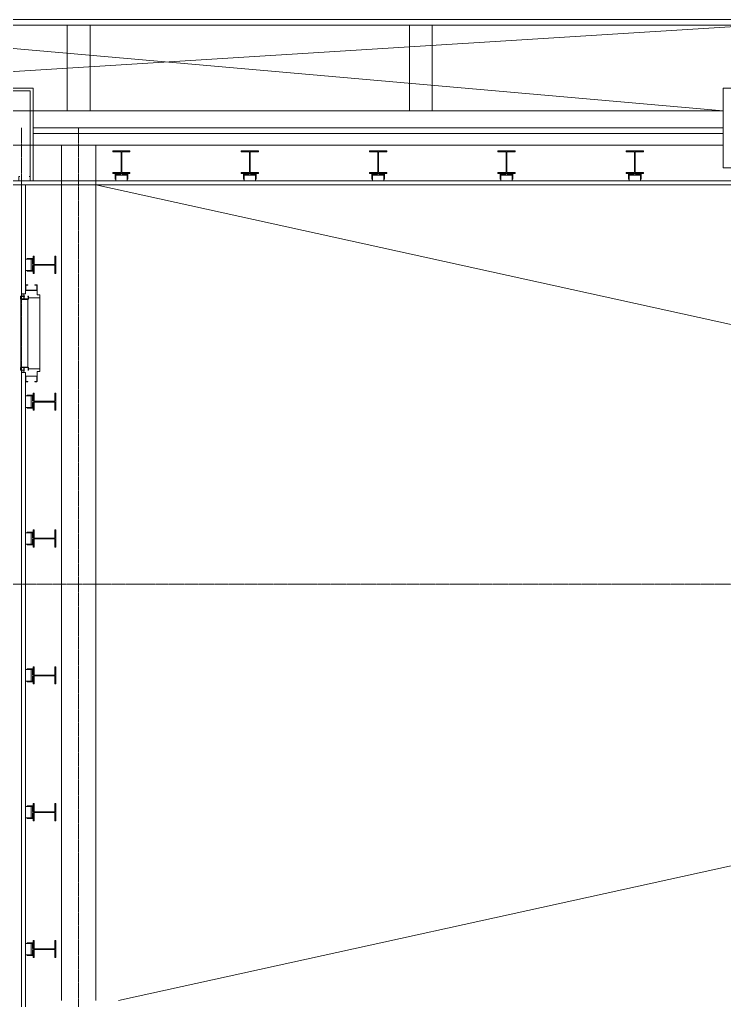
# Model space of a CAD drawing. Extents: x 225000 to 2157367, y 208400 to 840900.
# Drawn here: x 474408 to 480586, y 373552 to 382152 of the extents above; entities that cross this region are included whole.
import ezdxf

# ---------------------------------------------------------------- set-up
doc = ezdxf.new("R2010")
doc.units = 0
doc.header["$LTSCALE"] = 10
doc.linetypes.add('Data Center Layout_L20$0$CENTER', pattern=[2, 1.25, -0.25, 0.25, -0.25])
doc.layers.add('Data Center Layout_L20$0$ARC', color=252, linetype='Continuous', lineweight=0)
doc.layers.add('Data Center Layout_L20$0$K-SIN', color=252, linetype='Data Center Layout_L20$0$CENTER', lineweight=9)

# ---------------------------------------------------------------- blocks, each defined once
blk = doc.blocks.new('Data Center Layout_L20')
at = {"layer": 'Data Center Layout_L20$0$ARC'}
for p, q in [((467725.59, 182152.31), (489275.59, 182152.31)), ((467775.59, 182102.31), (489325.59, 182102.31)), ((480575.59, 181352.31), (472025.59, 182102.31)), ((480825.59, 182102.31), (472025.59, 181552.31)), ((474525.59, 181552.31), (472275.59, 181552.31)), ((474525.59, 181552.31), (474525.59, 180737.31)), ((474500.59, 181527.31), (472275.59, 181527.31)), ((474500.59, 181527.31), (474500.59, 180737.31)), ((472275.59, 181352.31), (480575.59, 181352.31)), ((472275.59, 181052.31), (480575.59, 181052.31)), ((474775.59, 181052.31), (474775.59, 173552.31)), ((475075.59, 181052.31), (475075.59, 173552.31)), ((499925.59, 180737.31), (472395.59, 180737.31)), ((499925.59, 180702.31), (472395.59, 180702.31)), ((474425.59, 179747.31), (474425.59, 180702.31)), ((474461.05, 179747.31), (474461.05, 180702.31)), ((475075.59, 180702.31), (507575.59, 173552.31)), ((475275.59, 173552.31), (507775.59, 180702.31)), ((474426.59, 179747.31), (474445.59, 179747.31)), ((474427.52, 179729.5), (474427.52, 179745.32)), ((474443.6, 179728.15), (474443.6, 179747.31)), ((474445.59, 179747.31), (474461.05, 179747.31)), ((474445.59, 179742.31), (474445.59, 179747.31)), ((474561.89, 179816.37), (474561.89, 179738.09)), ((474415.59, 179702.61), (474415.59, 179726.81)), ((474415.89, 179702.31), (474485.59, 179702.31)), ((474416.09, 179727.31), (474438.29, 179727.31)), ((474417.19, 179725.71), (474417.19, 179703.91)), ((474417.19, 179725.71), (474445.59, 179725.71)), ((474417.19, 179703.91), (474438.29, 179703.91)), ((474438.29, 179727.31), (474438.59, 179727.01)), ((474438.29, 179703.91), (474438.59, 179703.61)), ((474438.89, 179727.31), (474438.59, 179727.01)), ((474438.89, 179703.91), (474438.59, 179703.61)), ((474438.89, 179727.31), (474443.59, 179727.31)), ((474438.89, 179703.91), (474445.59, 179703.91)), ((474443.59, 179735.01), (474443.59, 179734.61)), ((474443.59, 179728.05), (474443.59, 179727.31)), ((474443.89, 179735.31), (474446.69, 179735.31)), ((474443.89, 179734.31), (474445.59, 179734.31)), ((474444.05, 179728.31), (474445.59, 179727.31)), ((474445.59, 179734.31), (474445.59, 179731.86)), ((474445.59, 179731.86), (474445.89, 179731.56)), ((474445.59, 179731.26), (474445.89, 179731.56)), ((474445.59, 179731.26), (474445.59, 179727.31)), ((474445.59, 179725.71), (474445.59, 179703.91)), ((474446.59, 179725.71), (474447.19, 179720.71)), ((474446.59, 179725.71), (474450.79, 179725.71)), ((474446.59, 179703.91), (474447.19, 179708.91)), ((474446.59, 179703.91), (474469.29, 179703.91)), ((474447.19, 179734.81), (474447.19, 179727.31)), ((474447.19, 179727.31), (474450.79, 179727.31)), ((474447.19, 179720.71), (474447.19, 179708.91)), ((474469.29, 179703.91), (474469.59, 179703.61)), ((474469.89, 179703.91), (474469.59, 179703.61)), ((474469.89, 179703.91), (474483.99, 179703.91)), ((474480.39, 179727.31), (474485.09, 179727.31)), ((474480.39, 179725.71), (474483.99, 179725.71)), ((474483.99, 179725.71), (474483.99, 179703.91)), ((474485.59, 179726.81), (474485.59, 179702.31)), ((474485.59, 179713.09), (474583.29, 179713.09)), ((474561.89, 179738.09), (474583.29, 179738.09)), ((474585.29, 179736.09), (474585.29, 179715.09)), ((474585.29, 179715.09), (474585.29, 179085.09)), ((474415.59, 179102.01), (474415.59, 179077.81)), ((474415.89, 179102.31), (474485.59, 179102.31)), ((474416.09, 179077.31), (474438.29, 179077.31)), ((474417.19, 179100.71), (474438.29, 179100.71)), ((474417.19, 179078.91), (474417.19, 179100.71)), ((474417.19, 179078.91), (474445.59, 179078.91)), ((474425.59, 171952.31), (474425.59, 179057.31)), ((474426.59, 179057.31), (474445.59, 179057.31)), ((474427.52, 179075.12), (474427.52, 179059.3)), ((474438.29, 179100.71), (474438.59, 179101.01)), ((474438.29, 179077.31), (474438.59, 179077.61)), ((474438.89, 179100.71), (474438.59, 179101.01)), ((474438.89, 179077.31), (474438.59, 179077.61)), ((474438.89, 179100.71), (474445.59, 179100.71)), ((474438.89, 179077.31), (474443.59, 179077.31)), ((474443.59, 179076.56), (474443.59, 179077.31)), ((474443.59, 179069.61), (474443.59, 179070.01)), ((474443.6, 179076.47), (474443.6, 179057.31)), ((474443.89, 179070.31), (474445.59, 179070.31)), ((474443.89, 179069.31), (474446.69, 179069.31)), ((474444.05, 179076.31), (474445.59, 179077.31)), ((474445.59, 179078.91), (474445.59, 179100.71)), ((474445.59, 179073.36), (474445.59, 179077.31)), ((474445.59, 179073.36), (474445.89, 179073.06)), ((474445.59, 179072.76), (474445.89, 179073.06)), ((474445.59, 179070.31), (474445.59, 179072.76)), ((474445.59, 179062.31), (474445.59, 179057.31)), ((474445.59, 179057.31), (474461.05, 179057.31)), ((474446.59, 179100.71), (474469.29, 179100.71)), ((474446.59, 179100.71), (474447.19, 179095.71)), ((474446.59, 179078.91), (474447.19, 179083.91)), ((474446.59, 179078.91), (474450.79, 179078.91)), ((474447.19, 179083.91), (474447.19, 179095.71)), ((474447.19, 179077.31), (474450.79, 179077.31)), ((474447.19, 179069.81), (474447.19, 179077.31)), ((474461.05, 171987.31), (474461.05, 179057.31)), ((474469.29, 179100.71), (474469.59, 179101.01)), ((474469.89, 179100.71), (474469.59, 179101.01)), ((474469.89, 179100.71), (474483.99, 179100.71)), ((474480.39, 179078.91), (474483.99, 179078.91)), ((474480.39, 179077.31), (474485.09, 179077.31)), ((474483.99, 179078.91), (474483.99, 179100.71)), ((474485.59, 179077.81), (474485.59, 179102.31)), ((474485.59, 179091.53), (474583.29, 179091.53)), ((474561.89, 179066.53), (474583.29, 179066.53)), ((474561.89, 178988.24), (474561.89, 179066.53)), ((474585.29, 179068.53), (474585.29, 179089.53))]:
    blk.add_line(p, q, dxfattribs=at)
at = {"layer": 'Data Center Layout_L20$0$ARC', "linetype": 'Continuous'}
for p, q in [((474525.59, 181202.31), (480575.59, 181202.31)), ((474525.59, 181152.31), (480575.59, 181152.31))]:
    blk.add_line(p, q, dxfattribs=at)
at = {"layer": 'Data Center Layout_L20$0$ARC'}
for points in [[(474825.59, 182102.31), (475025.59, 182102.31), (475025.59, 181352.31), (474825.59, 181352.31)], [(477825.59, 182102.31), (478025.59, 182102.31), (478025.59, 181352.31), (477825.59, 181352.31)], [(480575.59, 180852.31), (480575.59, 181552.31), (481275.59, 181552.31), (481275.59, 180852.31)], [(475225.59, 180802.31), (475375.59, 180802.31), (475375.59, 180811.31), (475303.59, 180811.31), (475303.59, 180993.31), (475375.59, 180993.31), (475375.59, 181002.31), (475225.59, 181002.31), (475225.59, 180993.31), (475297.59, 180993.31), (475297.59, 180811.31), (475225.59, 180811.31)], [(476350.59, 180802.31), (476500.59, 180802.31), (476500.59, 180811.31), (476428.59, 180811.31), (476428.59, 180993.31), (476500.59, 180993.31), (476500.59, 181002.31), (476350.59, 181002.31), (476350.59, 180993.31), (476422.59, 180993.31), (476422.59, 180811.31), (476350.59, 180811.31)], [(477475.59, 180802.31), (477625.59, 180802.31), (477625.59, 180811.31), (477553.59, 180811.31), (477553.59, 180993.31), (477625.59, 180993.31), (477625.59, 181002.31), (477475.59, 181002.31), (477475.59, 180993.31), (477547.59, 180993.31), (477547.59, 180811.31), (477475.59, 180811.31)], [(478600.59, 180802.31), (478750.59, 180802.31), (478750.59, 180811.31), (478678.59, 180811.31), (478678.59, 180993.31), (478750.59, 180993.31), (478750.59, 181002.31), (478600.59, 181002.31), (478600.59, 180993.31), (478672.59, 180993.31), (478672.59, 180811.31), (478600.59, 180811.31)], [(479725.59, 180802.31), (479875.59, 180802.31), (479875.59, 180811.31), (479803.59, 180811.31), (479803.59, 180993.31), (479875.59, 180993.31), (479875.59, 181002.31), (479725.59, 181002.31), (479725.59, 180993.31), (479797.59, 180993.31), (479797.59, 180811.31), (479725.59, 180811.31)], [(475244.59, 180752.31), (475244.59, 180802.31), (475294.59, 180802.31), (475294.59, 180796.31), (475250.59, 180796.31), (475250.59, 180752.31)], [(475250.59, 180787.31), (475350.59, 180787.31), (475350.59, 180737.31), (475250.59, 180737.31)], [(475356.59, 180752.31), (475356.59, 180802.31), (475306.59, 180802.31), (475306.59, 180796.31), (475350.59, 180796.31), (475350.59, 180752.31)], [(476369.59, 180752.31), (476369.59, 180802.31), (476419.59, 180802.31), (476419.59, 180796.31), (476375.59, 180796.31), (476375.59, 180752.31)], [(476375.59, 180787.31), (476475.59, 180787.31), (476475.59, 180737.31), (476375.59, 180737.31)], [(476481.59, 180752.31), (476481.59, 180802.31), (476431.59, 180802.31), (476431.59, 180796.31), (476475.59, 180796.31), (476475.59, 180752.31)], [(477494.59, 180752.31), (477494.59, 180802.31), (477544.59, 180802.31), (477544.59, 180796.31), (477500.59, 180796.31), (477500.59, 180752.31)], [(477500.59, 180787.31), (477600.59, 180787.31), (477600.59, 180737.31), (477500.59, 180737.31)], [(477606.59, 180752.31), (477606.59, 180802.31), (477556.59, 180802.31), (477556.59, 180796.31), (477600.59, 180796.31), (477600.59, 180752.31)], [(478619.59, 180752.31), (478619.59, 180802.31), (478669.59, 180802.31), (478669.59, 180796.31), (478625.59, 180796.31), (478625.59, 180752.31)], [(478625.59, 180787.31), (478725.59, 180787.31), (478725.59, 180737.31), (478625.59, 180737.31)], [(478731.59, 180752.31), (478731.59, 180802.31), (478681.59, 180802.31), (478681.59, 180796.31), (478725.59, 180796.31), (478725.59, 180752.31)], [(479744.59, 180752.31), (479744.59, 180802.31), (479794.59, 180802.31), (479794.59, 180796.31), (479750.59, 180796.31), (479750.59, 180752.31)], [(479750.59, 180787.31), (479850.59, 180787.31), (479850.59, 180737.31), (479750.59, 180737.31)], [(479856.59, 180752.31), (479856.59, 180802.31), (479806.59, 180802.31), (479806.59, 180796.31), (479850.59, 180796.31), (479850.59, 180752.31)], [(474510.59, 179952.31), (474510.59, 180052.31), (474460.59, 180052.31), (474460.59, 179952.31)], [(474475.59, 180058.31), (474525.59, 180058.31), (474525.59, 180008.31), (474519.59, 180008.31), (474519.59, 180052.31), (474475.59, 180052.31)], [(474525.59, 179927.31), (474525.59, 180077.31), (474534.59, 180077.31), (474534.59, 180005.31), (474716.59, 180005.31), (474716.59, 180077.31), (474725.59, 180077.31), (474725.59, 179927.31), (474716.59, 179927.31), (474716.59, 179999.31), (474534.59, 179999.31), (474534.59, 179927.31)], [(474475.59, 179946.31), (474525.59, 179946.31), (474525.59, 179996.31), (474519.59, 179996.31), (474519.59, 179952.31), (474475.59, 179952.31)], [(474420.08, 179105.21), (474420.08, 179699.31), (474480.08, 179699.31), (474480.08, 179105.21)], [(474510.59, 178752.31), (474510.59, 178852.31), (474460.59, 178852.31), (474460.59, 178752.31)], [(474475.59, 178858.31), (474525.59, 178858.31), (474525.59, 178808.31), (474519.59, 178808.31), (474519.59, 178852.31), (474475.59, 178852.31)], [(474475.59, 178746.31), (474525.59, 178746.31), (474525.59, 178796.31), (474519.59, 178796.31), (474519.59, 178752.31), (474475.59, 178752.31)], [(474525.59, 178727.31), (474525.59, 178877.31), (474534.59, 178877.31), (474534.59, 178805.31), (474716.59, 178805.31), (474716.59, 178877.31), (474725.59, 178877.31), (474725.59, 178727.31), (474716.59, 178727.31), (474716.59, 178799.31), (474534.59, 178799.31), (474534.59, 178727.31)], [(474525.59, 177527.31), (474525.59, 177677.31), (474534.59, 177677.31), (474534.59, 177605.31), (474716.59, 177605.31), (474716.59, 177677.31), (474725.59, 177677.31), (474725.59, 177527.31), (474716.59, 177527.31), (474716.59, 177599.31), (474534.59, 177599.31), (474534.59, 177527.31)], [(474510.59, 177552.31), (474510.59, 177652.31), (474460.59, 177652.31), (474460.59, 177552.31)], [(474475.59, 177658.31), (474525.59, 177658.31), (474525.59, 177608.31), (474519.59, 177608.31), (474519.59, 177652.31), (474475.59, 177652.31)], [(474475.59, 177546.31), (474525.59, 177546.31), (474525.59, 177596.31), (474519.59, 177596.31), (474519.59, 177552.31), (474475.59, 177552.31)], [(474525.59, 176327.31), (474525.59, 176477.31), (474534.59, 176477.31), (474534.59, 176405.31), (474716.59, 176405.31), (474716.59, 176477.31), (474725.59, 176477.31), (474725.59, 176327.31), (474716.59, 176327.31), (474716.59, 176399.31), (474534.59, 176399.31), (474534.59, 176327.31)], [(474510.59, 176352.31), (474510.59, 176452.31), (474460.59, 176452.31), (474460.59, 176352.31)], [(474475.59, 176458.31), (474525.59, 176458.31), (474525.59, 176408.31), (474519.59, 176408.31), (474519.59, 176452.31), (474475.59, 176452.31)], [(474475.59, 176346.31), (474525.59, 176346.31), (474525.59, 176396.31), (474519.59, 176396.31), (474519.59, 176352.31), (474475.59, 176352.31)], [(474525.59, 175127.31), (474525.59, 175277.31), (474534.59, 175277.31), (474534.59, 175205.31), (474716.59, 175205.31), (474716.59, 175277.31), (474725.59, 175277.31), (474725.59, 175127.31), (474716.59, 175127.31), (474716.59, 175199.31), (474534.59, 175199.31), (474534.59, 175127.31)], [(474510.59, 175152.31), (474510.59, 175252.31), (474460.59, 175252.31), (474460.59, 175152.31)], [(474475.59, 175258.31), (474525.59, 175258.31), (474525.59, 175208.31), (474519.59, 175208.31), (474519.59, 175252.31), (474475.59, 175252.31)], [(474475.59, 175146.31), (474525.59, 175146.31), (474525.59, 175196.31), (474519.59, 175196.31), (474519.59, 175152.31), (474475.59, 175152.31)], [(474525.59, 173927.31), (474525.59, 174077.31), (474534.59, 174077.31), (474534.59, 174005.31), (474716.59, 174005.31), (474716.59, 174077.31), (474725.59, 174077.31), (474725.59, 173927.31), (474716.59, 173927.31), (474716.59, 173999.31), (474534.59, 173999.31), (474534.59, 173927.31)], [(474510.59, 173952.31), (474510.59, 174052.31), (474460.59, 174052.31), (474460.59, 173952.31)], [(474475.59, 174058.31), (474525.59, 174058.31), (474525.59, 174008.31), (474519.59, 174008.31), (474519.59, 174052.31), (474475.59, 174052.31)], [(474475.59, 173946.31), (474525.59, 173946.31), (474525.59, 173996.31), (474519.59, 173996.31), (474519.59, 173952.31), (474475.59, 173952.31)]]:
    blk.add_lwpolyline(points, close=True, dxfattribs=at)
blk.add_lwpolyline([(474410.59, 180777.31), (474400.59, 180777.31), (474400.59, 180737.31), (474500.59, 180737.31), (474500.59, 180777.31), (474490.59, 180777.31)], dxfattribs=at)
for points in [[(474481.05, 179825.14), (474463.35, 179825.14), (474463.35, 179779.74), (474558.75, 179779.74), (474558.75, 179825.14), (474541.05, 179825.14), (474541.05, 179827.44), (474558.75, 179827.44, -0.4142136), (474561.05, 179825.14), (474561.05, 179779.74, -0.4142136), (474558.75, 179777.44), (474463.35, 179777.44, -0.4142136), (474461.05, 179779.74), (474461.05, 179825.14, -0.4142136), (474463.35, 179827.44), (474481.05, 179827.44)], [(474481.05, 178979.48), (474463.35, 178979.48), (474463.35, 179024.88), (474558.75, 179024.88), (474558.75, 178979.48), (474541.05, 178979.48), (474541.05, 178977.18), (474558.75, 178977.18, 0.4142136), (474561.05, 178979.48), (474561.05, 179024.88, 0.4142136), (474558.75, 179027.18), (474463.35, 179027.18, 0.4142136), (474461.05, 179024.88), (474461.05, 178979.48, 0.4142136), (474463.35, 178977.18), (474481.05, 178977.18)]]:
    blk.add_lwpolyline(points, format="xyb", close=True, dxfattribs=at)
for centre, radius, start, end in [((474426.59, 179748.31), 1, 180, 270), ((474425.57, 179745.61), 1.98, 351.353305, 58.929519), ((474416.09, 179726.81), 0.5, 90, 180), ((474415.89, 179702.61), 0.3, 180, 270), ((474425.57, 179729.2), 1.98, 301.070481, 8.646695), ((474443.89, 179735.01), 0.3, 90, 180), ((474443.89, 179734.61), 0.3, 180, 270), ((474443.89, 179728.05), 0.3, 56.976132, 180), ((474446.69, 179734.81), 0.5, 360, 90), ((474450.79, 179726.51), 0.8, 269.999966, 90.000034), ((474480.39, 179726.51), 0.8, 90.000004, 269.999996), ((474485.09, 179726.81), 0.5, 360, 90), ((474583.29, 179736.09), 2, 0, 90), ((474583.29, 179715.09), 2, 270, 0), ((474415.89, 179102.01), 0.3, 90, 180), ((474416.09, 179077.81), 0.5, 180, 270), ((474426.59, 179056.31), 1, 90, 180), ((474425.57, 179075.41), 1.98, 351.353305, 58.929519), ((474425.57, 179059), 1.98, 301.070481, 8.646695), ((474443.89, 179076.56), 0.3, 180, 303.023868), ((474443.89, 179070.01), 0.3, 90, 180), ((474443.89, 179069.61), 0.3, 180, 270), ((474446.69, 179069.81), 0.5, 270, 0), ((474450.79, 179078.11), 0.8, 269.999966, 90.000034), ((474480.39, 179078.11), 0.8, 90.000004, 269.999996), ((474485.09, 179077.81), 0.5, 270, 0), ((474583.29, 179089.53), 2, 0, 90), ((474583.29, 179068.53), 2, 270, 0)]:
    blk.add_arc(centre, radius, start, end, dxfattribs=at)
at = {"layer": 'Data Center Layout_L20$0$K-SIN'}
for p, q in [((474425.59, 181202.31), (474425.59, 159678.25)), ((474925.59, 181202.31), (474925.59, 159678.25)), ((267679.92, 177202.31), (546925.59, 177202.31))]:
    blk.add_line(p, q, dxfattribs=at)

msp = doc.modelspace()

# ---------------------------------------------------------------- block references
msp.add_blockref('Data Center Layout_L20', (0, 200000))

doc.saveas('drawing.dxf')
